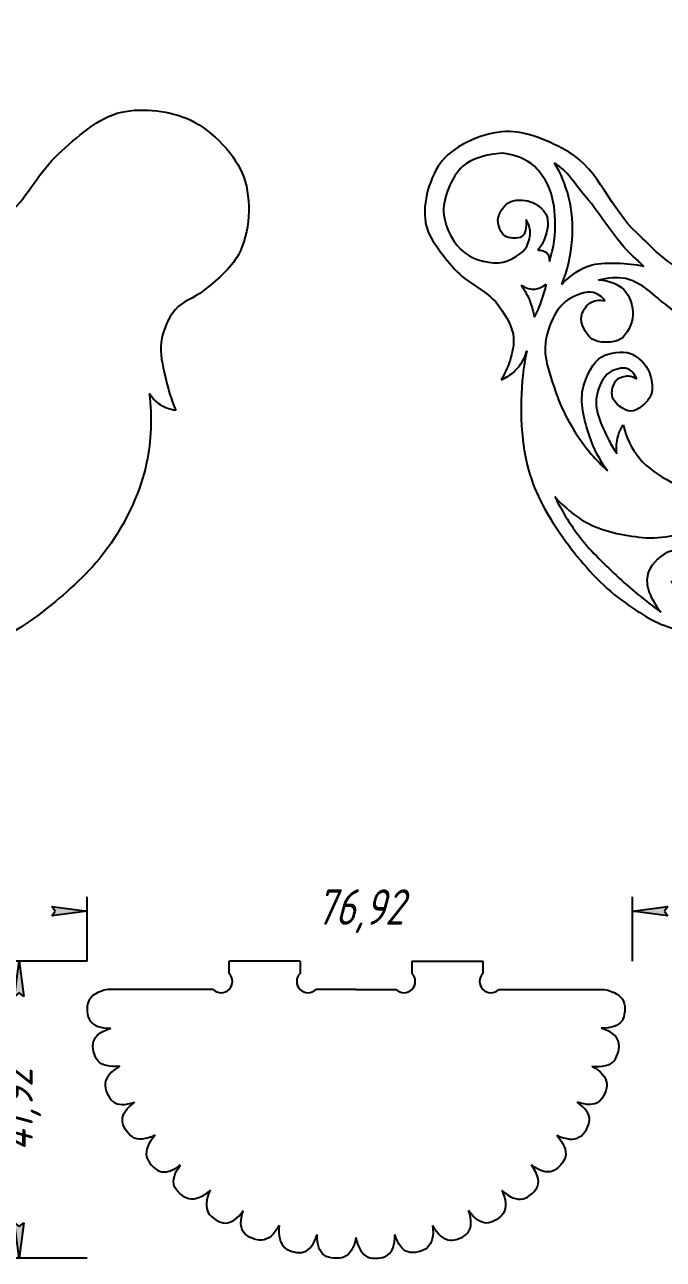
# Model space of a CAD drawing. Header units: millimetres. Extents: x -168 to 218, y -179 to 179.
# Drawn here: x -9.9 to 80.1, y -178.8 to -4.7 of the extents above; entities that cross this region are included whole.
import ezdxf

# ---------------------------------------------------------------- set-up
doc = ezdxf.new("R2010")
doc.units = ezdxf.units.MM
doc.linetypes.add('K5LT32768', pattern=[0])
doc.linetypes.add('K5LT_THIN', pattern=[0])
doc.styles.add('KDIMTEXTSTYLE', font='GOST_AU.SHX', dxfattribs={"width": 0.96, "oblique": 15, "height": 5})
doc.dimstyles.new('KDIMSTYLE (1.00)', dxfattribs={"dimtxt": 5, "dimasz": 1, "dimexe": 2, "dimexo": 0, "dimgap": 1, "dimtad": 1, "dimtxsty": 'KDIMTEXTSTYLE', "dimsah": 1, "dimcen": 0, "dimdle": 1, "dimadec": 0, "dimazin": 0, "dimtfac": 0.667, "dimtmove": 0, "dimatfit": 3, "dimfxl": 1, "dimtvp": 1, "dimtolj": 1, "dimtzin": 0, "dimarcsym": 0})

# ---------------------------------------------------------------- blocks, each defined once
blk = doc.blocks.new('KDIMARROW_01')
blk.add_hatch(color=0).paths.add_polyline_path([(0, 0), (-5, 0.66), (-4.5, 0), (-5, -0.66)])
at = {"color": 0, "linetype": 'K5LT_THIN'}
for p, q in [((-4.5, 0), (-5, 0.66)), ((-5, 0.66), (0, 0)), ((0, 0), (-5, -0.66)), ((-5, -0.66), (-4.5, 0)), ((0, 0), (-1, 0))]:
    blk.add_line(p, q, dxfattribs=at)

msp = doc.modelspace()

# ---------------------------------------------------------------- linework, layer by layer
at = {"color": 30, "linetype": 'K5LT32768', "true_color": 0xff8000}
for p, q in [((28.909, -136.7), (18.909, -136.7)), ((18.909, -138.455), (18.909, -136.7)), ((28.909, -136.7), (28.909, -138.455)), ((44.696, -136.7), (54.696, -136.7)), ((44.696, -136.7), (44.696, -138.455)), ((54.696, -136.7), (54.696, -138.455)), ((16.664, -140.7), (1.802, -140.7)), ((36.802, -140.7), (31.154, -140.7)), ((36.802, -140.7), (42.451, -140.7)), ((56.941, -140.7), (71.802, -140.7))]:
    msp.add_line(p, q, dxfattribs=at)
for centre, start, end in [((17.787, -139.578), 225, 45), ((30.032, -139.578), 135, 315), ((43.573, -139.578), 225, 45), ((55.818, -139.578), 135, 315)]:
    msp.add_arc(centre, 1.588, start, end, dxfattribs=at)
for points, knots in [([(104.766, -4.671), (105.96, -9.009), (106.363, -13.274), (105.972, -17.466), (105.585, -21.626), (104.542, -26.139), (102.468, -29.73), (100.761, -32.688), (98.39, -35.767), (95.503, -37.593), (93.712, -38.725), (91.558, -39.793), (89.478, -40.071), (87.359, -40.355), (84.885, -39.988), (82.897, -39.217), (80.428, -38.258), (78.458, -35.939), (76.445, -34.089), (72.803, -30.743), (70.998, -25.085), (66.867, -22.667), (64.252, -21.136), (60.819, -19.597), (57.893, -19.744), (54.849, -19.897), (50.841, -21.545), (48.971, -23.846), (47.251, -25.962), (46.113, -29.847), (46.612, -32.563), (47.036, -34.87), (49.026, -37.152), (50.663, -39.076), (52.465, -41.193), (55.599, -42.229), (57.108, -44.528), (57.946, -45.804), (58.931, -47.3), (59.031, -48.801), (59.091, -49.686), (58.88, -50.654), (58.647, -51.536), (58.353, -52.649), (57.892, -53.715), (57.265, -54.734)], [0, 0, 0, 0, 1, 1, 1, 2, 2, 2, 3, 3, 3, 4, 4, 4, 5, 5, 5, 6, 6, 6, 7, 7, 7, 8, 8, 8, 9, 9, 9, 10, 10, 10, 11, 11, 11, 12, 12, 12, 13, 13, 13, 14, 14, 14, 15, 15, 15, 15]), ([(-37.896, -6.916), (-38.809, -11.051), (-38.952, -15.082), (-38.326, -19.01), (-37.858, -21.945), (-37.086, -25.072), (-35.633, -27.642), (-34.304, -29.993), (-32.419, -32.311), (-30.249, -33.924), (-28.51, -35.216), (-26.404, -36.531), (-24.31, -36.872), (-22.423, -37.179), (-20.174, -36.875), (-18.37, -36.231), (-15.906, -35.352), (-13.917, -33.053), (-11.96, -31.189), (-9.403, -28.753), (-7.812, -25.301), (-5.209, -22.941), (-2.589, -20.567), (0.446, -17.732), (3.722, -17.002), (6.732, -16.331), (10.731, -16.816), (13.508, -18.156), (16.602, -19.648), (19.869, -23.025), (20.986, -26.189), (22.103, -29.35), (21.866, -34.106), (20.217, -37.128), (19.149, -39.085), (17.105, -40.751), (15.26, -42.213), (14.034, -43.185), (12.308, -43.674), (11.329, -44.82), (10.276, -46.052), (9.544, -47.86), (9.32, -49.478), (9.11, -51.001), (9.548, -52.67), (9.876, -54.221), (10.226, -55.88), (10.739, -57.504), (11.414, -59.092)], [0, 0, 0, 0, 1, 1, 1, 2, 2, 2, 3, 3, 3, 4, 4, 4, 5, 5, 5, 6, 6, 6, 7, 7, 7, 8, 8, 8, 9, 9, 9, 10, 10, 10, 11, 11, 11, 12, 12, 12, 13, 13, 13, 14, 14, 14, 15, 15, 15, 16, 16, 16, 16]), ([(57.403, -22.797), (55.365, -22.945), (53.179, -23.466), (51.895, -24.603), (50.25, -26.059), (48.943, -29.272), (49.188, -31.494), (49.39, -33.33), (50.635, -35.75), (52.141, -36.848), (53.513, -37.848), (55.903, -38.559), (57.556, -38.14), (58.742, -37.839), (60.301, -37.023), (60.879, -35.925), (61.208, -35.301), (61.431, -34.428), (61.352, -33.704), (61.293, -33.173), (61.108, -32.651), (60.795, -32.138)], [0, 0, 0, 0, 1, 1, 1, 2, 2, 2, 3, 3, 3, 4, 4, 4, 5, 5, 5, 6, 6, 6, 7, 7, 7, 7]), ([(64.081, -38.072), (64.714, -36.125), (64.987, -34.191), (64.9, -32.268), (64.825, -30.581), (64.599, -28.734), (63.844, -27.235), (63.382, -26.318), (62.756, -25.358), (62.004, -24.683), (60.816, -23.616), (59.282, -22.987), (57.403, -22.797)], [0, 0, 0, 0, 1, 1, 1, 2, 2, 2, 3, 3, 3, 4, 4, 4, 4]), ([(65.832, -41.301), (66.656, -39.228), (67.141, -37.131), (67.286, -35.01), (67.424, -32.994), (67.286, -30.853), (66.782, -28.897), (66.361, -27.265), (65.706, -25.69), (64.817, -24.172)], [0, 0, 0, 0, 1, 1, 1, 2, 2, 2, 3, 3, 3, 3]), ([(77.403, -38.723), (76.909, -38.279), (76.426, -37.832), (75.955, -37.402), (73.285, -34.966), (71.525, -31.594), (69.125, -28.848), (67.731, -27.254), (66.576, -25.186), (64.817, -24.172)], [0, 0, 0, 0, 1, 1, 1, 2, 2, 2, 3, 3, 3, 3]), ([(60.795, -32.138), (60.901, -33.37), (60.691, -34.173), (60.164, -34.547), (59.659, -34.906), (58.337, -34.824), (57.778, -34.44), (57.23, -34.063), (56.819, -32.998), (56.817, -32.303), (56.815, -31.433), (57.581, -30.23), (58.312, -29.775), (59.085, -29.295), (60.497, -29.316), (61.411, -29.633), (62.246, -29.922), (63.24, -30.662), (63.618, -31.413), (64.08, -32.33), (63.815, -33.821), (63.405, -34.867), (63.183, -35.432), (62.863, -35.966), (62.443, -36.47)], [0, 0, 0, 0, 1, 1, 1, 2, 2, 2, 3, 3, 3, 4, 4, 4, 5, 5, 5, 6, 6, 6, 7, 7, 7, 8, 8, 8, 8]), ([(62.443, -36.47), (63.026, -36.447), (63.453, -36.577), (63.725, -36.861), (63.981, -37.129), (64.1, -37.532), (64.081, -38.072)], [0, 0, 0, 0, 1, 1, 1, 2, 2, 2, 2]), ([(65.832, -41.301), (67.104, -39.909), (68.534, -38.99), (70.122, -38.544), (71.211, -38.238), (72.45, -38.276), (73.611, -38.295), (74.878, -38.316), (76.141, -38.459), (77.403, -38.723)], [0, 0, 0, 0, 1, 1, 1, 2, 2, 2, 3, 3, 3, 3]), ([(60.116, -41.38), (60.784, -41.823), (61.435, -42.012), (62.07, -41.949), (62.592, -41.897), (63.103, -41.675), (63.603, -41.281)], [0, 0, 0, 0, 1, 1, 1, 2, 2, 2, 2]), ([(60.116, -41.38), (60.638, -42.148), (61.059, -42.956), (61.377, -43.804), (61.632, -44.479), (61.821, -45.18), (61.946, -45.906)], [0, 0, 0, 0, 1, 1, 1, 2, 2, 2, 2]), ([(63.603, -41.281), (63.428, -42.073), (63.205, -42.848), (62.935, -43.606), (62.656, -44.39), (62.326, -45.157), (61.946, -45.906)], [0, 0, 0, 0, 1, 1, 1, 2, 2, 2, 2]), ([(71.024, -40.661), (72.577, -40.754), (73.757, -41.212), (74.564, -42.033), (75.383, -42.866), (75.954, -44.481), (75.87, -45.654), (75.788, -46.794), (75.043, -48.401), (74.149, -48.977), (73.163, -49.613), (70.958, -49.632), (70.024, -48.948), (69.236, -48.37), (68.397, -46.779), (68.6, -45.772), (68.727, -45.139), (69.229, -44.299), (69.787, -43.932), (70.346, -43.565), (71.068, -43.447), (71.953, -43.576)], [0, 0, 0, 0, 1, 1, 1, 2, 2, 2, 3, 3, 3, 4, 4, 4, 5, 5, 5, 6, 6, 6, 7, 7, 7, 7]), ([(71.024, -40.661), (72.357, -40.298), (73.614, -40.223), (74.796, -40.434), (76.736, -40.781), (78.39, -42.525), (80.009, -43.793), (82.037, -45.381), (84.238, -47.062), (85.532, -49.254), (86.2, -50.385), (86.886, -51.651), (87.098, -52.943), (87.25, -53.866), (87.243, -54.821), (87.078, -55.807)], [0, 0, 0, 0, 1, 1, 1, 2, 2, 2, 3, 3, 3, 4, 4, 4, 5, 5, 5, 5]), ([(71.953, -43.576), (71.44, -43.008), (70.896, -42.632), (70.321, -42.449), (69.228, -42.101), (67.686, -42.869), (66.7, -43.487), (64.925, -44.602), (63.821, -47.37), (63.525, -49.482), (63.244, -51.486), (64.094, -53.776), (64.742, -55.802), (65.504, -58.189), (66.645, -60.544), (68.036, -62.628), (69.233, -64.421), (70.648, -66.073), (72.279, -67.583)], [0, 0, 0, 0, 1, 1, 1, 2, 2, 2, 3, 3, 3, 4, 4, 4, 5, 5, 5, 6, 6, 6, 6]), ([(57.265, -54.734), (58.049, -54.417), (58.718, -53.989), (59.274, -53.452), (60.023, -52.727), (60.564, -51.801), (60.897, -50.674)], [0, 0, 0, 0, 1, 1, 1, 2, 2, 2, 2]), ([(60.897, -50.674), (60.418, -52.974), (60.152, -55.272), (60.099, -57.569), (60.015, -61.299), (60.354, -65.255), (61.535, -68.748), (62.651, -72.05), (64.664, -75.203), (66.766, -78.029), (68.919, -80.925), (71.448, -83.751), (74.355, -85.875), (76.464, -87.415), (78.778, -88.981), (81.277, -89.721), (82.592, -90.11), (83.959, -90.349), (85.379, -90.439)], [0, 0, 0, 0, 1, 1, 1, 2, 2, 2, 3, 3, 3, 4, 4, 4, 5, 5, 5, 6, 6, 6, 6]), ([(72.279, -67.583), (71.15, -66.027), (70.299, -64.385), (69.727, -62.657), (69, -60.461), (68.277, -57.789), (68.896, -55.654), (69.326, -54.173), (70.203, -52.232), (71.478, -51.5), (72.537, -50.891), (74.357, -50.593), (75.514, -51.025), (76.447, -51.373), (77.454, -52.324), (77.947, -53.221), (78.509, -54.243), (78.818, -55.932), (78.392, -56.93), (77.98, -57.895), (76.499, -59.189), (75.544, -59.156), (74.687, -59.126), (73.191, -58.068), (72.962, -57.197), (72.78, -56.504), (73.033, -55.188), (73.615, -54.704), (73.994, -54.389), (74.685, -54.17), (75.217, -54.2), (75.624, -54.223), (76.03, -54.361), (76.434, -54.615)], [0, 0, 0, 0, 1, 1, 1, 2, 2, 2, 3, 3, 3, 4, 4, 4, 5, 5, 5, 6, 6, 6, 7, 7, 7, 8, 8, 8, 9, 9, 9, 10, 10, 10, 11, 11, 11, 11]), ([(76.434, -54.615), (76.072, -53.881), (75.627, -53.406), (75.098, -53.191), (74.402, -52.908), (73.245, -53.286), (72.576, -53.695), (71.657, -54.258), (71.083, -55.691), (70.796, -56.752), (70.25, -58.765), (71.461, -61.268), (72.457, -63.251), (72.785, -63.904), (73.161, -64.537), (73.585, -65.15)], [0, 0, 0, 0, 1, 1, 1, 2, 2, 2, 3, 3, 3, 4, 4, 4, 5, 5, 5, 5]), ([(7.654, -56.657), (8.051, -60.04), (7.923, -63.302), (7.269, -66.442), (6.443, -70.411), (4.551, -74.402), (2.27, -77.766), (0.17, -80.863), (-2.701, -83.586), (-5.593, -86.013), (-8.352, -88.329), (-11.357, -90.351), (-14.609, -92.081)], [0, 0, 0, 0, 1, 1, 1, 2, 2, 2, 3, 3, 3, 4, 4, 4, 4]), ([(11.414, -59.092), (10.475, -58.947), (9.663, -58.62), (8.978, -58.11), (8.466, -57.728), (8.024, -57.243), (7.654, -56.657)], [0, 0, 0, 0, 1, 1, 1, 2, 2, 2, 2]), ([(73.585, -65.15), (73.479, -64.287), (73.539, -63.466), (73.763, -62.687), (73.92, -62.142), (74.157, -61.618), (74.475, -61.114)], [0, 0, 0, 0, 1, 1, 1, 2, 2, 2, 2]), ([(74.475, -61.114), (74.933, -62.899), (75.685, -64.442), (76.731, -65.743), (77.879, -67.173), (79.594, -68.28), (81.241, -69.156), (82.598, -69.877), (84.052, -70.421), (85.603, -70.788)], [0, 0, 0, 0, 1, 1, 1, 2, 2, 2, 3, 3, 3, 3]), ([(64.837, -71.212), (65.785, -73.135), (66.889, -74.94), (68.149, -76.625), (69.704, -78.705), (71.624, -80.54), (73.526, -82.322), (75.497, -84.169), (77.586, -85.891), (79.793, -87.486)], [0, 0, 0, 0, 1, 1, 1, 2, 2, 2, 3, 3, 3, 3]), ([(64.837, -71.212), (66.152, -72.703), (67.616, -73.906), (69.229, -74.821), (71.575, -76.152), (74.504, -76.664), (77.211, -76.987), (80.039, -77.324), (83.084, -76.026), (85.847, -76.69), (86.882, -76.939), (87.901, -77.295), (88.903, -77.758)], [0, 0, 0, 0, 1, 1, 1, 2, 2, 2, 3, 3, 3, 4, 4, 4, 4]), ([(81.277, -83.1), (81.619, -83.905), (82.064, -84.439), (82.612, -84.702), (83.353, -85.059), (84.793, -84.817), (85.402, -84.287), (85.952, -83.807), (86.324, -82.636), (86.262, -81.883), (86.186, -80.948), (85.252, -79.802), (84.422, -79.301), (83.584, -78.796), (82.19, -78.658), (81.247, -78.886), (79.979, -79.193), (78.511, -80.655), (78.072, -81.794), (77.465, -83.367), (78.039, -85.265), (79.793, -87.486)], [0, 0, 0, 0, 1, 1, 1, 2, 2, 2, 3, 3, 3, 4, 4, 4, 5, 5, 5, 6, 6, 6, 7, 7, 7, 7]), ([(1.802, -140.7), (0.345, -140.996), (-0.568, -141.562), (-0.936, -142.399), (-1.252, -143.118), (-1.135, -144.526), (-0.679, -145.155), (-0.169, -145.855), (0.77, -146.185), (2.233, -146.176)], [0, 0, 0, 0, 1, 1, 1, 2, 2, 2, 3, 3, 3, 3]), ([(71.802, -140.7), (73.26, -140.996), (74.173, -141.562), (74.541, -142.399), (74.857, -143.118), (74.74, -144.526), (74.283, -145.155), (73.774, -145.855), (72.835, -146.185), (71.372, -146.176)], [0, 0, 0, 0, 1, 1, 1, 2, 2, 2, 3, 3, 3, 3]), ([(3.515, -151.516), (2.038, -151.686), (0.994, -151.429), (0.386, -150.747), (-0.137, -150.161), (-0.461, -148.785), (-0.221, -148.046), (0.047, -147.223), (0.838, -146.619), (2.233, -146.176)], [0, 0, 0, 0, 1, 1, 1, 2, 2, 2, 3, 3, 3, 3]), ([(70.089, -151.516), (71.567, -151.686), (72.611, -151.429), (73.219, -150.747), (73.742, -150.161), (74.066, -148.785), (73.825, -148.046), (73.557, -147.223), (72.766, -146.619), (71.372, -146.176)], [0, 0, 0, 0, 1, 1, 1, 2, 2, 2, 3, 3, 3, 3]), ([(3.515, -151.516), (2.22, -152.248), (1.527, -153.068), (1.436, -153.978), (1.357, -154.759), (1.904, -156.062), (2.532, -156.519), (3.233, -157.028), (4.228, -157.051), (5.617, -156.59)], [0, 0, 0, 0, 1, 1, 1, 2, 2, 2, 3, 3, 3, 3]), ([(70.089, -151.516), (71.385, -152.248), (72.078, -153.068), (72.169, -153.978), (72.248, -154.759), (71.701, -156.062), (71.073, -156.519), (70.372, -157.028), (69.377, -157.051), (67.988, -156.59)], [0, 0, 0, 0, 1, 1, 1, 2, 2, 2, 3, 3, 3, 3]), ([(8.487, -161.273), (7.134, -161.891), (6.062, -161.969), (5.273, -161.508), (4.595, -161.113), (3.861, -159.905), (3.862, -159.128), (3.862, -158.261), (4.428, -157.443), (5.617, -156.59)], [0, 0, 0, 0, 1, 1, 1, 2, 2, 2, 3, 3, 3, 3]), ([(65.118, -161.273), (66.471, -161.891), (67.543, -161.969), (68.332, -161.508), (69.01, -161.113), (69.744, -159.905), (69.743, -159.128), (69.743, -158.261), (69.177, -157.443), (67.988, -156.59)], [0, 0, 0, 0, 1, 1, 1, 2, 2, 2, 3, 3, 3, 3]), ([(8.487, -161.273), (7.481, -162.369), (7.075, -163.364), (7.27, -164.257), (7.437, -165.024), (8.359, -166.095), (9.098, -166.335), (9.922, -166.602), (10.875, -166.317), (12.054, -165.449)], [0, 0, 0, 0, 1, 1, 1, 2, 2, 2, 3, 3, 3, 3]), ([(65.118, -161.273), (66.124, -162.369), (66.53, -163.364), (66.335, -164.257), (66.168, -165.024), (65.246, -166.095), (64.507, -166.335), (63.683, -166.602), (62.73, -166.317), (61.551, -165.449)], [0, 0, 0, 0, 1, 1, 1, 2, 2, 2, 3, 3, 3, 3]), ([(16.23, -169.016), (15.134, -170.022), (14.139, -170.428), (13.246, -170.233), (12.479, -170.066), (11.408, -169.144), (11.168, -168.405), (10.901, -167.581), (11.186, -166.628), (12.054, -165.449)], [0, 0, 0, 0, 1, 1, 1, 2, 2, 2, 3, 3, 3, 3]), ([(57.375, -169.016), (58.471, -170.022), (59.466, -170.428), (60.359, -170.233), (61.126, -170.066), (62.197, -169.144), (62.437, -168.405), (62.704, -167.581), (62.419, -166.628), (61.551, -165.449)], [0, 0, 0, 0, 1, 1, 1, 2, 2, 2, 3, 3, 3, 3]), ([(16.23, -169.016), (15.612, -170.369), (15.534, -171.441), (15.995, -172.23), (16.39, -172.908), (17.598, -173.641), (18.375, -173.641), (19.242, -173.641), (20.06, -173.075), (20.913, -171.886)], [0, 0, 0, 0, 1, 1, 1, 2, 2, 2, 3, 3, 3, 3]), ([(57.375, -169.016), (57.993, -170.369), (58.071, -171.441), (57.61, -172.23), (57.215, -172.908), (56.007, -173.641), (55.23, -173.641), (54.363, -173.641), (53.545, -173.075), (52.692, -171.886)], [0, 0, 0, 0, 1, 1, 1, 2, 2, 2, 3, 3, 3, 3]), ([(25.987, -173.987), (25.255, -175.283), (24.435, -175.976), (23.525, -176.067), (22.744, -176.145), (21.441, -175.599), (20.984, -174.971), (20.475, -174.269), (20.452, -173.275), (20.913, -171.886)], [0, 0, 0, 0, 1, 1, 1, 2, 2, 2, 3, 3, 3, 3]), ([(47.618, -173.987), (48.35, -175.283), (49.17, -175.976), (50.08, -176.067), (50.861, -176.145), (52.164, -175.599), (52.621, -174.971), (53.13, -174.269), (53.153, -173.275), (52.692, -171.886)], [0, 0, 0, 0, 1, 1, 1, 2, 2, 2, 3, 3, 3, 3]), ([(25.987, -173.987), (25.817, -175.465), (26.074, -176.508), (26.756, -177.117), (27.342, -177.64), (28.717, -177.964), (29.456, -177.723), (30.28, -177.455), (30.884, -176.664), (31.327, -175.269)], [0, 0, 0, 0, 1, 1, 1, 2, 2, 2, 3, 3, 3, 3]), ([(47.618, -173.987), (47.788, -175.465), (47.531, -176.508), (46.849, -177.117), (46.263, -177.64), (44.887, -177.964), (44.149, -177.723), (43.325, -177.455), (42.721, -176.664), (42.278, -175.269)], [0, 0, 0, 0, 1, 1, 1, 2, 2, 2, 3, 3, 3, 3]), ([(36.802, -175.7), (36.507, -177.158), (35.941, -178.071), (35.104, -178.439), (34.385, -178.755), (32.977, -178.638), (32.348, -178.181), (31.647, -177.672), (31.318, -176.733), (31.327, -175.269)], [0, 0, 0, 0, 1, 1, 1, 2, 2, 2, 3, 3, 3, 3]), ([(36.802, -175.7), (37.098, -177.158), (37.664, -178.071), (38.501, -178.439), (39.22, -178.755), (40.628, -178.638), (41.257, -178.181), (41.957, -177.672), (42.287, -176.733), (42.278, -175.269)], [0, 0, 0, 0, 1, 1, 1, 2, 2, 2, 3, 3, 3, 3])]:
    msp.add_open_spline(points, degree=3, knots=knots, dxfattribs=at)

# ---------------------------------------------------------------- dimensions: what is measured, and where the dimension line sits
at = {"color": 7}
msp.add_linear_dim(base=(-1.113, -129.666), p1=(75.806, -136.7), p2=(-1.113, -136.7), location=(37.346, -129.666), dimstyle='KDIMSTYLE (1.00)', override={"dimexo": 0, "dimpost": '\\H5.0;\\W0.965;\\Q15;<>', "dimblk1": 'KDIMARROW_01', "dimblk2": 'KDIMARROW_01', "dimse1": 0, "dimse2": 0, "dimclrt": 7, "dimtolj": 1}, dxfattribs=at).render()
msp.add_linear_dim(base=(-10.693, -136.7), p1=(-1.113, -178.616), p2=(-1.113, -136.7), angle=90, location=(-10.693, -157.658), dimstyle='KDIMSTYLE (1.00)', override={"dimexo": 0, "dimpost": '\\H5.0;\\W0.965;\\Q15;<>', "dimblk1": 'KDIMARROW_01', "dimblk2": 'KDIMARROW_01', "dimse1": 0, "dimse2": 0, "dimclrt": 7, "dimtolj": 1}, dxfattribs=at).render()

doc.saveas('drawing.dxf')
